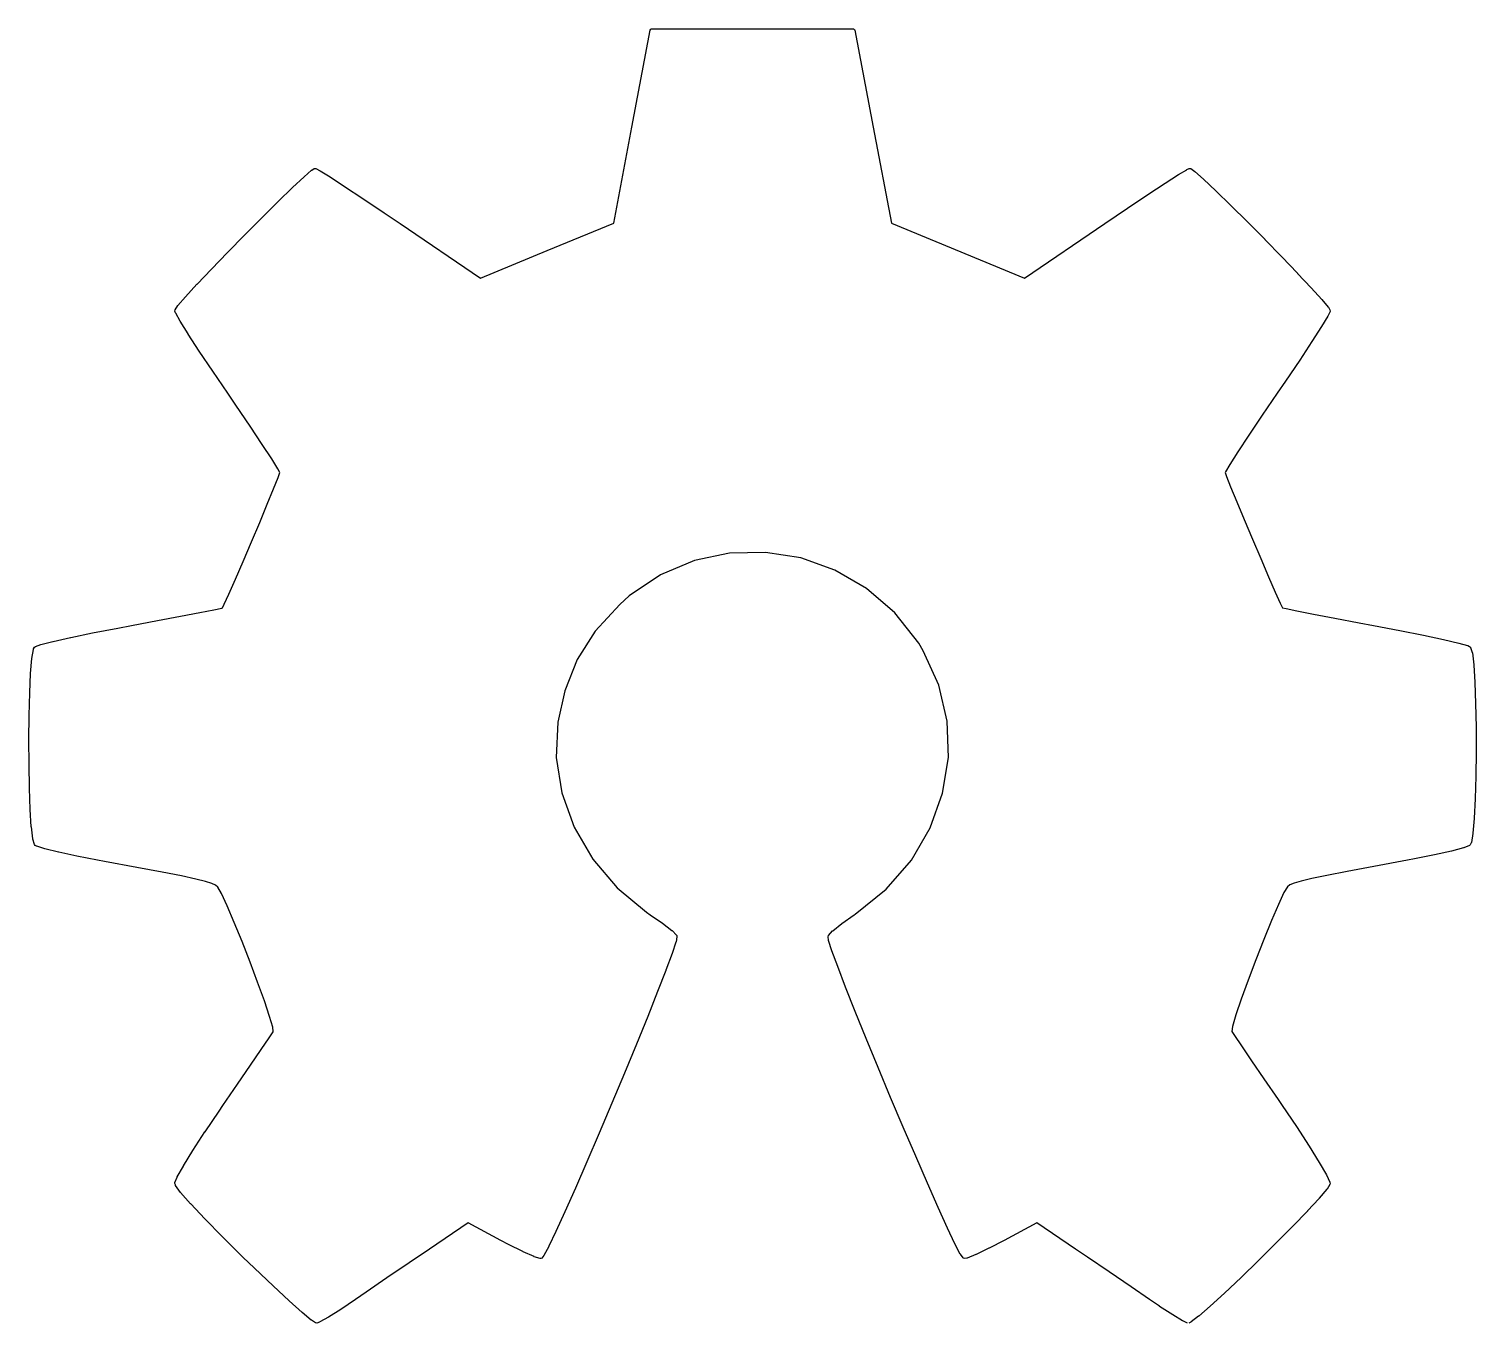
# Model space of a CAD drawing. Header units: inches. Extents: x 1.99 to 4.41, y -4.34 to -2.1.
# Drawn here: x 3.9994 to 4.1767, y -2.9642 to -2.8056 of the extents above; entities that cross this region are included whole.
import ezdxf

# ---------------------------------------------------------------- set-up
doc = ezdxf.new("R2010")
doc.units = ezdxf.units.IN
doc.header["$MEASUREMENT"] = 0
doc.layers.add('BLACK', color=250, linetype='CONTINUOUS')

msp = doc.modelspace()

# ---------------------------------------------------------------- linework, layer by layer
at = {"layer": 'BLACK', "linetype": 'CONTINUOUS'}
for p, q in [((4.07326, -2.81768), (4.07549, -2.80581)), ((4.07549, -2.80581), (4.07558, -2.80568)), ((4.07558, -2.80568), (4.07569, -2.80565)), ((4.07569, -2.80565), (4.1004, -2.80565)), ((4.1004, -2.80565), (4.10054, -2.80571)), ((4.10054, -2.80571), (4.10059, -2.80581)), ((4.10059, -2.80581), (4.10283, -2.81768)), ((4.07104, -2.82945), (4.07326, -2.81768)), ((4.10283, -2.81768), (4.10505, -2.82945)), ((4.03313, -2.82376), (4.03405, -2.82297)), ((4.03405, -2.82297), (4.03407, -2.82295)), ((4.03407, -2.82295), (4.03438, -2.82276)), ((4.03438, -2.82276), (4.03453, -2.82273)), ((4.03453, -2.82273), (4.03458, -2.82275)), ((4.03458, -2.82275), (4.03508, -2.82302)), ((4.03508, -2.82302), (4.03509, -2.82302)), ((4.03509, -2.82302), (4.0363, -2.82378)), ((4.14023, -2.8235), (4.14123, -2.82289)), ((4.14123, -2.82289), (4.14125, -2.82288)), ((4.14125, -2.82288), (4.14152, -2.82275)), ((4.14152, -2.82275), (4.14167, -2.82274)), ((4.14167, -2.82274), (4.14172, -2.82276)), ((4.14172, -2.82276), (4.14222, -2.8231)), ((4.14222, -2.8231), (4.14223, -2.82312)), ((4.14223, -2.82312), (4.14329, -2.82406)), ((4.03172, -2.82507), (4.03312, -2.82377)), ((4.03312, -2.82377), (4.03313, -2.82376)), ((4.0363, -2.82378), (4.0363, -2.82378)), ((4.0363, -2.82378), (4.03808, -2.82494)), ((4.03808, -2.82494), (4.03808, -2.82494)), ((4.03808, -2.82494), (4.04034, -2.82643)), ((4.13647, -2.82595), (4.1386, -2.82455)), ((4.1386, -2.82455), (4.14022, -2.8235)), ((4.1386, -2.82455), (4.1386, -2.82455)), ((4.14022, -2.8235), (4.14023, -2.8235)), ((4.14329, -2.82406), (4.14329, -2.82406)), ((4.14329, -2.82406), (4.14479, -2.82548)), ((4.02997, -2.82677), (4.03172, -2.82508)), ((4.03172, -2.82508), (4.03172, -2.82507)), ((4.04034, -2.82643), (4.04034, -2.82643)), ((4.04034, -2.82643), (4.04294, -2.82817)), ((4.13396, -2.82762), (4.13647, -2.82595)), ((4.13647, -2.82595), (4.13647, -2.82595)), ((4.14479, -2.82548), (4.14479, -2.82548)), ((4.14479, -2.82548), (4.14662, -2.82726)), ((4.02798, -2.82874), (4.02997, -2.82678)), ((4.02997, -2.82678), (4.02997, -2.82677)), ((4.04294, -2.82817), (4.04294, -2.82817)), ((4.04294, -2.82817), (4.0449, -2.8295)), ((4.13119, -2.8295), (4.13396, -2.82762)), ((4.13396, -2.82762), (4.13396, -2.82762)), ((4.14662, -2.82726), (4.14662, -2.82726)), ((4.14662, -2.82726), (4.14865, -2.82928)), ((4.02587, -2.83086), (4.02798, -2.82875)), ((4.02798, -2.82875), (4.02798, -2.82874)), ((4.0449, -2.8295), (4.0449, -2.8295)), ((4.0449, -2.8295), (4.05472, -2.83618)), ((4.06288, -2.83281), (4.07104, -2.82945)), ((4.10505, -2.82945), (4.12137, -2.83618)), ((4.12137, -2.83618), (4.13119, -2.8295)), ((4.13119, -2.8295), (4.13119, -2.8295)), ((4.14865, -2.82928), (4.14865, -2.82929)), ((4.14865, -2.82929), (4.15077, -2.83142)), ((4.02376, -2.83302), (4.02587, -2.83087)), ((4.02587, -2.83087), (4.02587, -2.83086)), ((4.15077, -2.83142), (4.15077, -2.83143)), ((4.15077, -2.83143), (4.15285, -2.83356)), ((4.02177, -2.83508), (4.02376, -2.83302)), ((4.02376, -2.83302), (4.02376, -2.83302)), ((4.05472, -2.83618), (4.06288, -2.83281)), ((4.15285, -2.83356), (4.15286, -2.83357)), ((4.15286, -2.83357), (4.1548, -2.83558)), ((4.02002, -2.83693), (4.02177, -2.83508)), ((4.02177, -2.83508), (4.02177, -2.83508)), ((4.1548, -2.83558), (4.1548, -2.83559)), ((4.1548, -2.83559), (4.15647, -2.83736)), ((4.01861, -2.83845), (4.02001, -2.83693)), ((4.02001, -2.83693), (4.02002, -2.83693)), ((4.15647, -2.83736), (4.15647, -2.83737)), ((4.15647, -2.83737), (4.15776, -2.83878)), ((4.01768, -2.83953), (4.01861, -2.83846)), ((4.01861, -2.83846), (4.01861, -2.83845)), ((4.15776, -2.83878), (4.15777, -2.83879)), ((4.15777, -2.83879), (4.15855, -2.83973)), ((4.01731, -2.84023), (4.01732, -2.84007)), ((4.01739, -2.84044), (4.01731, -2.84023)), ((4.01732, -2.84007), (4.01733, -2.84005)), ((4.01733, -2.84005), (4.01767, -2.83955)), ((4.0174, -2.84047), (4.01739, -2.84044)), ((4.01794, -2.84143), (4.0174, -2.84047)), ((4.01767, -2.83955), (4.01768, -2.83953)), ((4.15849, -2.84084), (4.15773, -2.84211)), ((4.1585, -2.84083), (4.15849, -2.84084)), ((4.15877, -2.84025), (4.1585, -2.84083)), ((4.15855, -2.83973), (4.15857, -2.83975)), ((4.15857, -2.83975), (4.15876, -2.84006)), ((4.15876, -2.84006), (4.15878, -2.84021)), ((4.15878, -2.84021), (4.15877, -2.84025)), ((4.01795, -2.84144), (4.01794, -2.84143)), ((4.01893, -2.84302), (4.01795, -2.84144)), ((4.15773, -2.84211), (4.15656, -2.84394)), ((4.15773, -2.84211), (4.15773, -2.84211)), ((4.01894, -2.84303), (4.01893, -2.84302)), ((4.02029, -2.84511), (4.01894, -2.84303)), ((4.15656, -2.84395), (4.15507, -2.84622)), ((4.15656, -2.84394), (4.15656, -2.84395)), ((4.02193, -2.84756), (4.02029, -2.84511)), ((4.02029, -2.84511), (4.02029, -2.84511)), ((4.15507, -2.84622), (4.15332, -2.84881)), ((4.15507, -2.84622), (4.15507, -2.84622)), ((4.02377, -2.85026), (4.02193, -2.84756)), ((4.02193, -2.84756), (4.02193, -2.84756)), ((4.15332, -2.84881), (4.15231, -2.85028)), ((4.15332, -2.84881), (4.15332, -2.84881)), ((4.02478, -2.85174), (4.02377, -2.85026)), ((4.02377, -2.85026), (4.02377, -2.85026)), ((4.15231, -2.85028), (4.15048, -2.85298)), ((4.15231, -2.85028), (4.15231, -2.85028)), ((4.02652, -2.8543), (4.02478, -2.85174)), ((4.02478, -2.85174), (4.02478, -2.85174)), ((4.15048, -2.85298), (4.14884, -2.85541)), ((4.02801, -2.85654), (4.02652, -2.8543)), ((4.02918, -2.85833), (4.02801, -2.85654)), ((4.02801, -2.85654), (4.02801, -2.85654)), ((4.14884, -2.85541), (4.14749, -2.85745)), ((4.02993, -2.85954), (4.02918, -2.85833)), ((4.14749, -2.85745), (4.14651, -2.85899)), ((4.03016, -2.85999), (4.02993, -2.85954)), ((4.02994, -2.8606), (4.03016, -2.85999)), ((4.14597, -2.85989), (4.14593, -2.86)), ((4.14593, -2.86), (4.14609, -2.86047)), ((4.14651, -2.85899), (4.14597, -2.85989)), ((4.02862, -2.86387), (4.0294, -2.86197)), ((4.0294, -2.86197), (4.02994, -2.8606)), ((4.14609, -2.86047), (4.14659, -2.86174)), ((4.14659, -2.86174), (4.14734, -2.86357)), ((4.02769, -2.8661), (4.02862, -2.86387)), ((4.14734, -2.86357), (4.14825, -2.86576)), ((4.02667, -2.8685), (4.02769, -2.8661)), ((4.14825, -2.86576), (4.14926, -2.86814)), ((4.02566, -2.87089), (4.02667, -2.8685)), ((4.14926, -2.86814), (4.15028, -2.87054)), ((4.02471, -2.87307), (4.02566, -2.87089)), ((4.08092, -2.87078), (4.07678, -2.87252)), ((4.08524, -2.86987), (4.08092, -2.87078)), ((4.08963, -2.86977), (4.08524, -2.86987)), ((4.09396, -2.87046), (4.08963, -2.86977)), ((4.09813, -2.87194), (4.09396, -2.87046)), ((4.15028, -2.87054), (4.15124, -2.87276)), ((4.07678, -2.87252), (4.07295, -2.8751)), ((4.102, -2.87419), (4.09813, -2.87194)), ((4.15124, -2.87276), (4.15124, -2.87276)), ((4.15124, -2.87276), (4.15206, -2.87464)), ((4.02391, -2.87488), (4.02471, -2.87307)), ((4.10546, -2.87718), (4.102, -2.87419)), ((4.02312, -2.87657), (4.02335, -2.87613)), ((4.02335, -2.87613), (4.02391, -2.87488)), ((4.07178, -2.87614), (4.06876, -2.87943)), ((4.07295, -2.8751), (4.07178, -2.87614)), ((4.15206, -2.87464), (4.15267, -2.87599)), ((4.15267, -2.87599), (4.15296, -2.87657)), ((4.01198, -2.87874), (4.01516, -2.87814)), ((4.01516, -2.87814), (4.018, -2.8776)), ((4.018, -2.8776), (4.02035, -2.87715)), ((4.02035, -2.87715), (4.02208, -2.8768)), ((4.02208, -2.8768), (4.02305, -2.8766)), ((4.02305, -2.8766), (4.02312, -2.87657)), ((4.1084, -2.88091), (4.10546, -2.87718)), ((4.15296, -2.87657), (4.15338, -2.87667)), ((4.15338, -2.87667), (4.15471, -2.87695)), ((4.15471, -2.87695), (4.15471, -2.87695)), ((4.15471, -2.87695), (4.15674, -2.87734)), ((4.15674, -2.87734), (4.15674, -2.87734)), ((4.15674, -2.87734), (4.15934, -2.87784)), ((4.15934, -2.87784), (4.15934, -2.87784)), ((4.15934, -2.87784), (4.16235, -2.87841)), ((4.00454, -2.88021), (4.00723, -2.87965)), ((4.00723, -2.87965), (4.0103, -2.87905)), ((4.00723, -2.87965), (4.00723, -2.87965)), ((4.0103, -2.87905), (4.01031, -2.87905)), ((4.01031, -2.87905), (4.01198, -2.87874)), ((4.01198, -2.87874), (4.01198, -2.87874)), ((4.06876, -2.87943), (4.06656, -2.88288)), ((4.16235, -2.87841), (4.16235, -2.87841)), ((4.16235, -2.87841), (4.1641, -2.87874)), ((4.1641, -2.87874), (4.1641, -2.87874)), ((4.1641, -2.87874), (4.16732, -2.87935)), ((4.16732, -2.87935), (4.16732, -2.87935)), ((4.16732, -2.87935), (4.17023, -2.87993)), ((3.99979, -2.88276), (3.99999, -2.88166)), ((3.99999, -2.88166), (4, -2.88161)), ((4, -2.88161), (4.00012, -2.88138)), ((4.00012, -2.88138), (4.00023, -2.88129)), ((4.00023, -2.88129), (4.00088, -2.88106)), ((4.00088, -2.88106), (4.0009, -2.88106)), ((4.0009, -2.88106), (4.00237, -2.88069)), ((4.00237, -2.88069), (4.00238, -2.88069)), ((4.00238, -2.88069), (4.00453, -2.88021)), ((4.00453, -2.88021), (4.00454, -2.88021)), ((4.10895, -2.88182), (4.1084, -2.88091)), ((4.17023, -2.87993), (4.17023, -2.87993)), ((4.17023, -2.87993), (4.17268, -2.88045)), ((4.17268, -2.88045), (4.17268, -2.88046)), ((4.17268, -2.88046), (4.17453, -2.88088)), ((4.17453, -2.88088), (4.17453, -2.88089)), ((4.17453, -2.88089), (4.17562, -2.88119)), ((4.17562, -2.88119), (4.17565, -2.8812)), ((4.17565, -2.8812), (4.17587, -2.88129)), ((4.17587, -2.88129), (4.17597, -2.8814)), ((4.17597, -2.8814), (4.17598, -2.88141)), ((4.17598, -2.88141), (4.17619, -2.88206)), ((3.99964, -2.8846), (3.99979, -2.88278)), ((3.99979, -2.88278), (3.99979, -2.88276)), ((4.06656, -2.88288), (4.06506, -2.88675)), ((4.11087, -2.88605), (4.10895, -2.88182)), ((4.17619, -2.88206), (4.1762, -2.8821)), ((4.1762, -2.8821), (4.17637, -2.88357)), ((3.99953, -2.88699), (3.99964, -2.88461)), ((3.99964, -2.88461), (3.99964, -2.8846)), ((4.17637, -2.88357), (4.17637, -2.88358)), ((4.17637, -2.88358), (4.17651, -2.88569)), ((3.99946, -2.88976), (3.99953, -2.88699)), ((3.99953, -2.88699), (3.99953, -2.88699)), ((4.06506, -2.88675), (4.06422, -2.89059)), ((4.11189, -2.89044), (4.11087, -2.88605)), ((4.17651, -2.88569), (4.17651, -2.8857)), ((4.17651, -2.8857), (4.1766, -2.88828)), ((4.1766, -2.88828), (4.1766, -2.88829)), ((4.1766, -2.88829), (4.17665, -2.89118)), ((3.99943, -2.89274), (3.99946, -2.88976)), ((3.99946, -2.88976), (3.99946, -2.88976)), ((4.11203, -2.89489), (4.11189, -2.89044)), ((4.06422, -2.89059), (4.06401, -2.8949)), ((4.17665, -2.89118), (4.17665, -2.89118)), ((4.17665, -2.89118), (4.17666, -2.8942)), ((3.99944, -2.89577), (3.99943, -2.89274)), ((3.99943, -2.89274), (3.99943, -2.89274)), ((3.9995, -2.89866), (3.99944, -2.89577)), ((3.99944, -2.89577), (3.99944, -2.89577)), ((4.06401, -2.8949), (4.0647, -2.89923)), ((4.11133, -2.89929), (4.11203, -2.89489)), ((4.17666, -2.89421), (4.17662, -2.89719)), ((4.17666, -2.8942), (4.17666, -2.89421)), ((4.17662, -2.89719), (4.17655, -2.89996)), ((4.17662, -2.89719), (4.17662, -2.89719)), ((3.9995, -2.89867), (3.9995, -2.89866)), ((3.99959, -2.90126), (3.9995, -2.89867)), ((4.0647, -2.89923), (4.06622, -2.90344)), ((4.10982, -2.90353), (4.11133, -2.89929)), ((4.17655, -2.89997), (4.17644, -2.90235)), ((4.17655, -2.89996), (4.17655, -2.89997)), ((3.99972, -2.90338), (3.99959, -2.90126)), ((3.99959, -2.90126), (3.99959, -2.90126)), ((4.17644, -2.90236), (4.17628, -2.90419)), ((4.17644, -2.90235), (4.17644, -2.90236)), ((3.99973, -2.9034), (3.99972, -2.90338)), ((3.9999, -2.90487), (3.99973, -2.9034)), ((4.06622, -2.90344), (4.0685, -2.90737)), ((4.10751, -2.90748), (4.10982, -2.90353)), ((4.17628, -2.90421), (4.17608, -2.90531)), ((4.17628, -2.90419), (4.17628, -2.90421)), ((3.99991, -2.90491), (3.9999, -2.90487)), ((4.00012, -2.90557), (3.99991, -2.90491)), ((4.00021, -2.90568), (4.00012, -2.90557)), ((4.00035, -2.90575), (4.00021, -2.90568)), ((4.00038, -2.90577), (4.00035, -2.90575)), ((4.00136, -2.90609), (4.00038, -2.90577)), ((4.00137, -2.90609), (4.00136, -2.90609)), ((4.00306, -2.90652), (4.00137, -2.90609)), ((4.17364, -2.90637), (4.17158, -2.90684)), ((4.17365, -2.90637), (4.17364, -2.90637)), ((4.17513, -2.90597), (4.17365, -2.90637)), ((4.17515, -2.90597), (4.17513, -2.90597)), ((4.17585, -2.90569), (4.17515, -2.90597)), ((4.17595, -2.9056), (4.17585, -2.90569)), ((4.17607, -2.90537), (4.17595, -2.9056)), ((4.17608, -2.90531), (4.17607, -2.90537)), ((4.00307, -2.90652), (4.00306, -2.90652)), ((4.00528, -2.907), (4.00307, -2.90652)), ((4.00529, -2.907), (4.00528, -2.907)), ((4.00782, -2.90749), (4.00529, -2.907)), ((4.00783, -2.90749), (4.00782, -2.90749)), ((4.00868, -2.90765), (4.00783, -2.90749)), ((4.01264, -2.90837), (4.00868, -2.90765)), ((4.00868, -2.90765), (4.00868, -2.90765)), ((4.0685, -2.90737), (4.07146, -2.91089)), ((4.10443, -2.91104), (4.10751, -2.90748)), ((4.16413, -2.90825), (4.16087, -2.90885)), ((4.16826, -2.90749), (4.16413, -2.90825)), ((4.16413, -2.90825), (4.16413, -2.90825)), ((4.16912, -2.90733), (4.16826, -2.90749)), ((4.16826, -2.90749), (4.16826, -2.90749)), ((4.17157, -2.90684), (4.16912, -2.90733)), ((4.16912, -2.90733), (4.16912, -2.90733)), ((4.17158, -2.90684), (4.17157, -2.90684)), ((4.01575, -2.90896), (4.01264, -2.90837)), ((4.01264, -2.90837), (4.01264, -2.90837)), ((4.01811, -2.90942), (4.01575, -2.90896)), ((4.01985, -2.90979), (4.01811, -2.90942)), ((4.02105, -2.91009), (4.01985, -2.90979)), ((4.15523, -2.91004), (4.15437, -2.91029)), ((4.15653, -2.90973), (4.15523, -2.91004)), ((4.15837, -2.90934), (4.15653, -2.90973)), ((4.16087, -2.90885), (4.15837, -2.90934)), ((4.02183, -2.91034), (4.02105, -2.91009)), ((4.02229, -2.91056), (4.02183, -2.91034)), ((4.02255, -2.91077), (4.02229, -2.91056)), ((4.02256, -2.91078), (4.02255, -2.91077)), ((4.02302, -2.91158), (4.02256, -2.91078)), ((4.02372, -2.91309), (4.02302, -2.91158)), ((4.07146, -2.91089), (4.07505, -2.91385)), ((4.10061, -2.9141), (4.10443, -2.91104)), ((4.15313, -2.91146), (4.15245, -2.9129)), ((4.15356, -2.91075), (4.15313, -2.91146)), ((4.15357, -2.91073), (4.15356, -2.91075)), ((4.15386, -2.91052), (4.15357, -2.91073)), ((4.15437, -2.91029), (4.15386, -2.91052)), ((4.02458, -2.91511), (4.02372, -2.91309)), ((4.15245, -2.9129), (4.1516, -2.91488)), ((4.02553, -2.91746), (4.02458, -2.91511)), ((4.07505, -2.91385), (4.07551, -2.91416)), ((4.07551, -2.91416), (4.07551, -2.91416)), ((4.07551, -2.91416), (4.07702, -2.91519)), ((4.07702, -2.91519), (4.07703, -2.9152)), ((4.07703, -2.9152), (4.07817, -2.91609)), ((4.09788, -2.91613), (4.09899, -2.91524)), ((4.09899, -2.91524), (4.099, -2.91523)), ((4.099, -2.91523), (4.10049, -2.91418)), ((4.10049, -2.91418), (4.1005, -2.91418)), ((4.1005, -2.91418), (4.10061, -2.9141)), ((4.1516, -2.91488), (4.15065, -2.9172)), ((4.07817, -2.91609), (4.07819, -2.91611)), ((4.07819, -2.91611), (4.07874, -2.91668)), ((4.07879, -2.91687), (4.07868, -2.91748)), ((4.07874, -2.91668), (4.07877, -2.91673)), ((4.07877, -2.91673), (4.07878, -2.91675)), ((4.07878, -2.91675), (4.07879, -2.91687)), ((4.0973, -2.91686), (4.09734, -2.91671)), ((4.09736, -2.91729), (4.0973, -2.91686)), ((4.09734, -2.91671), (4.09735, -2.9167)), ((4.09735, -2.9167), (4.09786, -2.91615)), ((4.09786, -2.91615), (4.09788, -2.91613)), ((4.02651, -2.91996), (4.02553, -2.91746)), ((4.0782, -2.91891), (4.07744, -2.92097)), ((4.07821, -2.9189), (4.0782, -2.91891)), ((4.07867, -2.91751), (4.07821, -2.9189)), ((4.07868, -2.91748), (4.07867, -2.91751)), ((4.09737, -2.91732), (4.09736, -2.91729)), ((4.09777, -2.91857), (4.09737, -2.91732)), ((4.09777, -2.91858), (4.09777, -2.91857)), ((4.09848, -2.92052), (4.09777, -2.91858)), ((4.15065, -2.9172), (4.14967, -2.9197)), ((4.02744, -2.92244), (4.02651, -2.91996)), ((4.09945, -2.92304), (4.09848, -2.92052)), ((4.09848, -2.92052), (4.09848, -2.92052)), ((4.14967, -2.9197), (4.14873, -2.92219)), ((4.02827, -2.92472), (4.02744, -2.92244)), ((4.07744, -2.92098), (4.07642, -2.92359)), ((4.07744, -2.92097), (4.07744, -2.92098)), ((4.14873, -2.92219), (4.1479, -2.9245)), ((4.07642, -2.92359), (4.07521, -2.92664)), ((4.07642, -2.92359), (4.07642, -2.92359)), ((4.10063, -2.92602), (4.09945, -2.92304)), ((4.09945, -2.92304), (4.09945, -2.92304)), ((4.0289, -2.92662), (4.02827, -2.92472)), ((4.1479, -2.9245), (4.14724, -2.92645)), ((4.02929, -2.92795), (4.0289, -2.92662)), ((4.07521, -2.92664), (4.07383, -2.93001)), ((4.07521, -2.92664), (4.07521, -2.92664)), ((4.10198, -2.92933), (4.10063, -2.92602)), ((4.10063, -2.92602), (4.10063, -2.92602)), ((4.14724, -2.92645), (4.14682, -2.92784)), ((4.02788, -2.93068), (4.02883, -2.92926)), ((4.02883, -2.92926), (4.02934, -2.9285)), ((4.02935, -2.92848), (4.02929, -2.92795)), ((4.02934, -2.9285), (4.02935, -2.92848)), ((4.10198, -2.92934), (4.10198, -2.92933)), ((4.10344, -2.93288), (4.10198, -2.92934)), ((4.14682, -2.92784), (4.14673, -2.92846)), ((4.14673, -2.92846), (4.14707, -2.92898)), ((4.14707, -2.92898), (4.14791, -2.93024)), ((4.02656, -2.93261), (4.02788, -2.93068)), ((4.07383, -2.93001), (4.07236, -2.93359)), ((4.07383, -2.93001), (4.07383, -2.93001)), ((4.14791, -2.93024), (4.14914, -2.93205)), ((4.02497, -2.93494), (4.02656, -2.93261)), ((4.10496, -2.93655), (4.10344, -2.93288)), ((4.10344, -2.93288), (4.10344, -2.93288)), ((4.14914, -2.93205), (4.14914, -2.93205)), ((4.14914, -2.93205), (4.15067, -2.93428)), ((4.07236, -2.93359), (4.07082, -2.93726)), ((4.07236, -2.93359), (4.07236, -2.93359)), ((4.15067, -2.93428), (4.1524, -2.9368)), ((4.02319, -2.93752), (4.02497, -2.93494)), ((4.10651, -2.94021), (4.10496, -2.93655)), ((4.10496, -2.93655), (4.10496, -2.93655)), ((4.021, -2.94078), (4.02271, -2.93823)), ((4.02271, -2.93823), (4.02319, -2.93752)), ((4.02271, -2.93823), (4.02271, -2.93823)), ((4.02319, -2.93752), (4.02319, -2.93752)), ((4.07082, -2.93726), (4.06927, -2.94091)), ((4.07082, -2.93726), (4.07082, -2.93726)), ((4.1524, -2.9368), (4.1524, -2.9368)), ((4.1524, -2.9368), (4.15289, -2.93752)), ((4.15289, -2.93752), (4.15289, -2.93752)), ((4.15289, -2.93752), (4.15465, -2.94012)), ((4.15465, -2.94012), (4.15465, -2.94013)), ((4.15465, -2.94013), (4.1562, -2.9425)), ((4.01952, -2.94306), (4.02099, -2.94078)), ((4.02099, -2.94078), (4.021, -2.94078)), ((4.06927, -2.94091), (4.06777, -2.94442)), ((4.06927, -2.94091), (4.06927, -2.94091)), ((4.10803, -2.94375), (4.10651, -2.94021)), ((4.10651, -2.94021), (4.10651, -2.94021)), ((4.01835, -2.94494), (4.01951, -2.94306)), ((4.01951, -2.94306), (4.01952, -2.94306)), ((4.1562, -2.9425), (4.1562, -2.9425)), ((4.1562, -2.9425), (4.15745, -2.94451)), ((4.01759, -2.94628), (4.01835, -2.94495)), ((4.01835, -2.94495), (4.01835, -2.94494)), ((4.06777, -2.94442), (4.06635, -2.94768)), ((4.06777, -2.94442), (4.06777, -2.94442)), ((4.10947, -2.94707), (4.10803, -2.94375)), ((4.10803, -2.94375), (4.10803, -2.94375)), ((4.15745, -2.94451), (4.15746, -2.94452)), ((4.15746, -2.94452), (4.15833, -2.94603)), ((4.0173, -2.94696), (4.01758, -2.9463)), ((4.0173, -2.9471), (4.0173, -2.94696)), ((4.01736, -2.94727), (4.0173, -2.9471)), ((4.01758, -2.9463), (4.01759, -2.94628)), ((4.11078, -2.95004), (4.10947, -2.94707)), ((4.10947, -2.94707), (4.10947, -2.94707)), ((4.15833, -2.94603), (4.15834, -2.94604)), ((4.15834, -2.94604), (4.15875, -2.94691)), ((4.15876, -2.94721), (4.15841, -2.94777)), ((4.15875, -2.94691), (4.15876, -2.94696)), ((4.15876, -2.94696), (4.15878, -2.94707)), ((4.15878, -2.94707), (4.15876, -2.94721)), ((4.01738, -2.94733), (4.01736, -2.94727)), ((4.018, -2.94818), (4.01738, -2.94733)), ((4.01801, -2.9482), (4.018, -2.94818)), ((4.01923, -2.94959), (4.01801, -2.9482)), ((4.06635, -2.94768), (4.06507, -2.95057)), ((4.06635, -2.94768), (4.06635, -2.94768)), ((4.15744, -2.94892), (4.15601, -2.95046)), ((4.15745, -2.94891), (4.15744, -2.94892)), ((4.15839, -2.94779), (4.15745, -2.94891)), ((4.15841, -2.94777), (4.15839, -2.94779)), ((4.01924, -2.9496), (4.01923, -2.94959)), ((4.02097, -2.95144), (4.01924, -2.9496)), ((4.06506, -2.95057), (4.06396, -2.95298)), ((4.06507, -2.95057), (4.06506, -2.95057)), ((4.11192, -2.95255), (4.11078, -2.95004)), ((4.11078, -2.95004), (4.11078, -2.95004)), ((4.15601, -2.95047), (4.15421, -2.95233)), ((4.15601, -2.95046), (4.15601, -2.95047)), ((4.02314, -2.95364), (4.02097, -2.95144)), ((4.02097, -2.95144), (4.02097, -2.95144)), ((4.05323, -2.95191), (4.04847, -2.95513)), ((4.05721, -2.95406), (4.05323, -2.95191)), ((4.11192, -2.95256), (4.11192, -2.95255)), ((4.11284, -2.95449), (4.11192, -2.95256)), ((4.12285, -2.95191), (4.11887, -2.95406)), ((4.12762, -2.95513), (4.12285, -2.95191)), ((4.15421, -2.95233), (4.15218, -2.95438)), ((4.15421, -2.95233), (4.15421, -2.95233)), ((4.02564, -2.9561), (4.02314, -2.95364)), ((4.02314, -2.95364), (4.02314, -2.95364)), ((4.05818, -2.95457), (4.05721, -2.95406)), ((4.05721, -2.95406), (4.05721, -2.95406)), ((4.06396, -2.95298), (4.06309, -2.95479)), ((4.06396, -2.95298), (4.06396, -2.95298)), ((4.11887, -2.95406), (4.11701, -2.95503)), ((4.11887, -2.95406), (4.11887, -2.95406)), ((4.02707, -2.95748), (4.02564, -2.9561)), ((4.02564, -2.9561), (4.02564, -2.9561)), ((4.04847, -2.95513), (4.04598, -2.95682)), ((4.05993, -2.95544), (4.05818, -2.95457)), ((4.05818, -2.95457), (4.05818, -2.95457)), ((4.05994, -2.95545), (4.05993, -2.95544)), ((4.06129, -2.95605), (4.05994, -2.95545)), ((4.06131, -2.95606), (4.06129, -2.95605)), ((4.06203, -2.95628), (4.06131, -2.95606)), ((4.06248, -2.95593), (4.06225, -2.95622)), ((4.0625, -2.9559), (4.06248, -2.95593)), ((4.06309, -2.9548), (4.0625, -2.9559)), ((4.06309, -2.95479), (4.06309, -2.9548)), ((4.11284, -2.9545), (4.11284, -2.95449)), ((4.11349, -2.95574), (4.11284, -2.9545)), ((4.11351, -2.95577), (4.11349, -2.95574)), ((4.11383, -2.95621), (4.11351, -2.95577)), ((4.11541, -2.95579), (4.11434, -2.95622)), ((4.11542, -2.95578), (4.11541, -2.95579)), ((4.117, -2.95503), (4.11542, -2.95578)), ((4.11701, -2.95503), (4.117, -2.95503)), ((4.12906, -2.9561), (4.12762, -2.95513)), ((4.12762, -2.95513), (4.12762, -2.95513)), ((4.13173, -2.95793), (4.12906, -2.9561)), ((4.12906, -2.9561), (4.12906, -2.9561)), ((4.15218, -2.95438), (4.15003, -2.95651)), ((4.15218, -2.95438), (4.15218, -2.95438)), ((4.02933, -2.95962), (4.02707, -2.95748)), ((4.02707, -2.95748), (4.02707, -2.95748)), ((4.04598, -2.95682), (4.04326, -2.95867)), ((4.06211, -2.95629), (4.06203, -2.95628)), ((4.06225, -2.95622), (4.06211, -2.95629)), ((4.11389, -2.95626), (4.11383, -2.95621)), ((4.11403, -2.95628), (4.11389, -2.95626)), ((4.11431, -2.95622), (4.11403, -2.95628)), ((4.11434, -2.95622), (4.11431, -2.95622)), ((4.15003, -2.95651), (4.14788, -2.95859)), ((4.15003, -2.95651), (4.15003, -2.95651)), ((4.03131, -2.96146), (4.02933, -2.95962)), ((4.02933, -2.95962), (4.02933, -2.95962)), ((4.04326, -2.95867), (4.04071, -2.96042)), ((4.04326, -2.95867), (4.04326, -2.95867)), ((4.1344, -2.95975), (4.13173, -2.95793)), ((4.13173, -2.95793), (4.13173, -2.95793)), ((4.14788, -2.95859), (4.14586, -2.96051)), ((4.14788, -2.95859), (4.14788, -2.95859)), ((4.03944, -2.9613), (4.03764, -2.96251)), ((4.04071, -2.96042), (4.03944, -2.9613)), ((4.03944, -2.9613), (4.03944, -2.9613)), ((4.13665, -2.9613), (4.1344, -2.95975)), ((4.1344, -2.95975), (4.1344, -2.95975)), ((4.13789, -2.96214), (4.13665, -2.9613)), ((4.13665, -2.9613), (4.13665, -2.9613)), ((4.14586, -2.96051), (4.14409, -2.96213)), ((4.14586, -2.96051), (4.14586, -2.96051)), ((4.0329, -2.96289), (4.03131, -2.96146)), ((4.03131, -2.96146), (4.03131, -2.96146)), ((4.034, -2.96382), (4.0329, -2.96289)), ((4.0329, -2.96289), (4.0329, -2.96289)), ((4.03763, -2.96251), (4.03611, -2.96346)), ((4.03764, -2.96251), (4.03763, -2.96251)), ((4.1379, -2.96215), (4.13789, -2.96214)), ((4.13951, -2.96319), (4.1379, -2.96215)), ((4.13952, -2.9632), (4.13951, -2.96319)), ((4.14071, -2.96392), (4.13952, -2.9632)), ((4.14409, -2.96214), (4.14269, -2.96336)), ((4.14409, -2.96213), (4.14409, -2.96214)), ((4.03402, -2.96383), (4.034, -2.96382)), ((4.03451, -2.96417), (4.03402, -2.96383)), ((4.03454, -2.96418), (4.03451, -2.96417)), ((4.03469, -2.96419), (4.03454, -2.96418)), ((4.03503, -2.96407), (4.03469, -2.96419)), ((4.03506, -2.96405), (4.03503, -2.96407)), ((4.03611, -2.96347), (4.03506, -2.96405)), ((4.03611, -2.96346), (4.03611, -2.96347)), ((4.14073, -2.96393), (4.14071, -2.96392)), ((4.14132, -2.96419), (4.14073, -2.96393)), ((4.14173, -2.96408), (4.14148, -2.96419)), ((4.14177, -2.96406), (4.14173, -2.96408)), ((4.14268, -2.96336), (4.14177, -2.96406)), ((4.14269, -2.96336), (4.14268, -2.96336))]:
    msp.add_line(p, q, dxfattribs=at)

doc.saveas('drawing.dxf')
